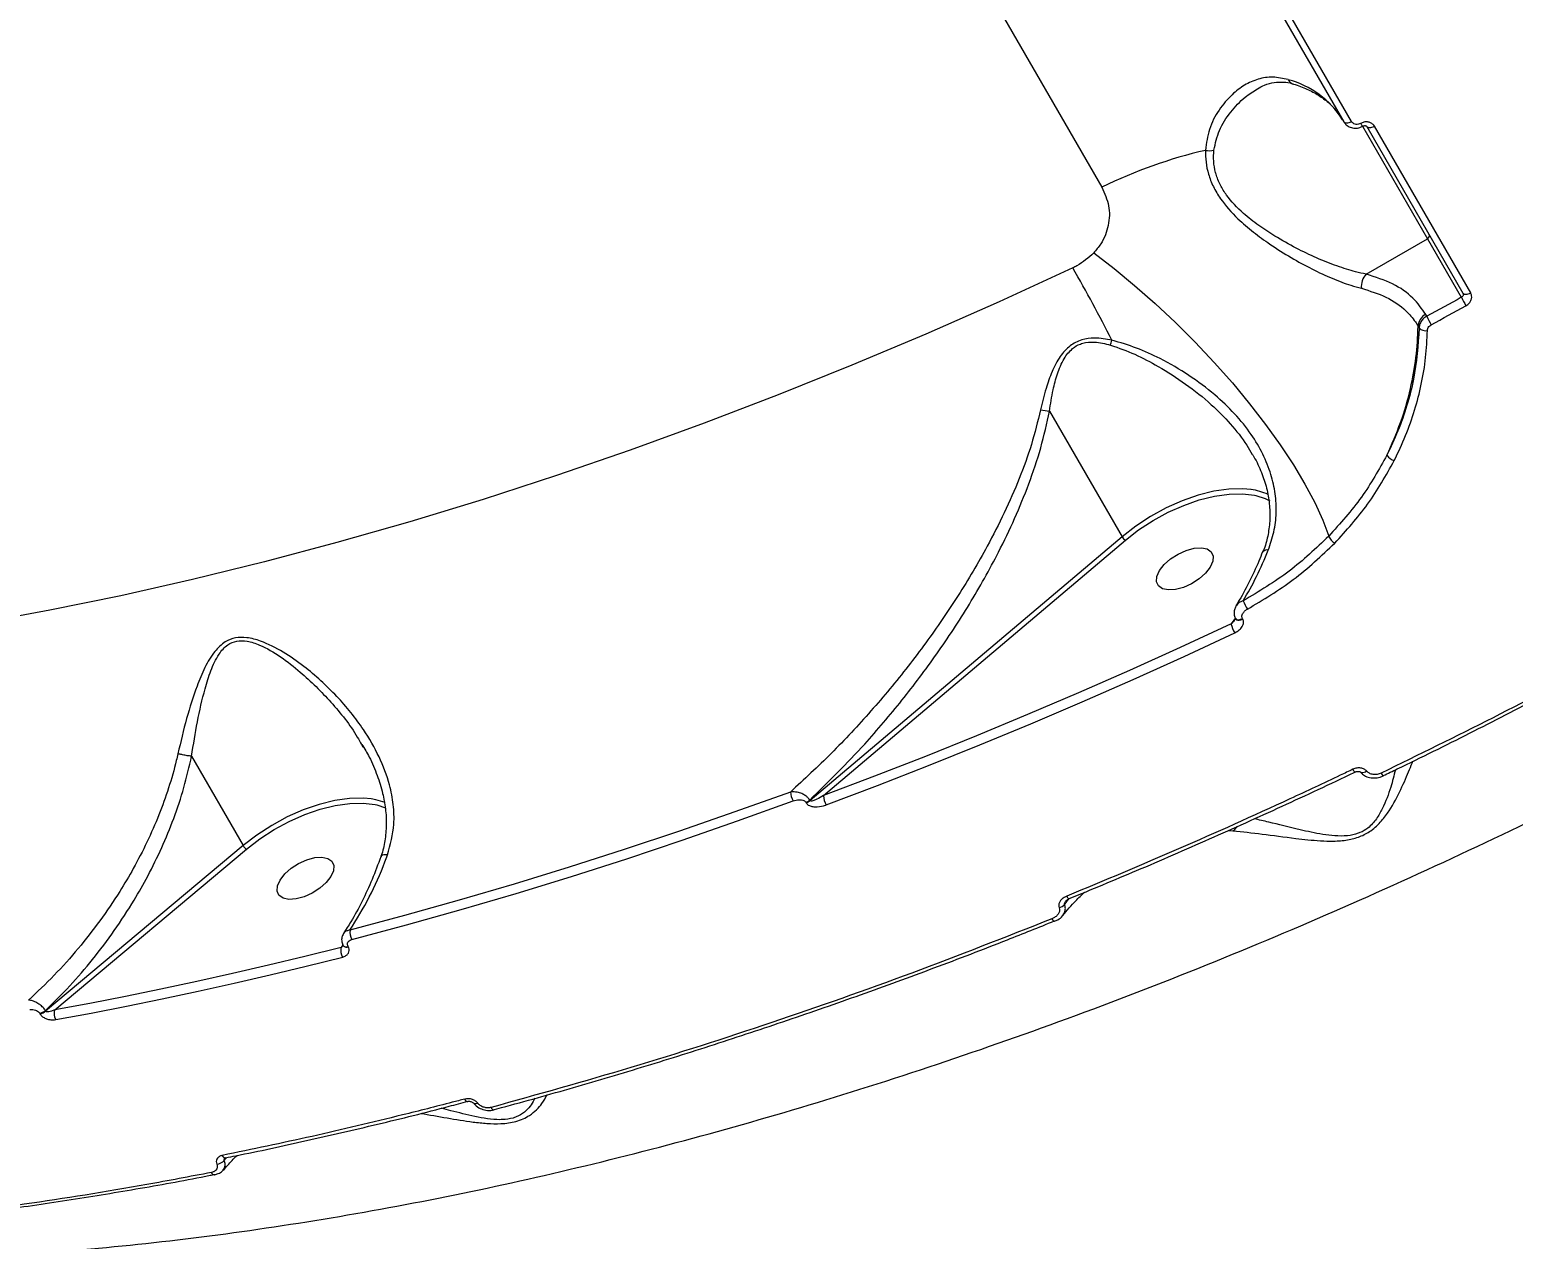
# Model space of a CAD drawing. Header units: millimetres. Extents: x -7447 to 8662, y -5576 to 6370.
# Drawn here: x 1149.8 to 1361.2, y -2040.7 to -1868.3 of the extents above; entities that cross this region are included whole.
import ezdxf

# ---------------------------------------------------------------- set-up
doc = ezdxf.new("R2010")
doc.units = ezdxf.units.MM
doc.layers.add('DiKom', color=7, linetype='Continuous')
doc.layers.add('DIKOM_ОБЪЕКТ', color=7, linetype='Continuous')
doc.styles.add('style1', font='arial.ttf', dxfattribs={"width": 0.8})
doc.dimstyles.new('1-50', dxfattribs={"dimtxt": 300, "dimasz": 200, "dimexe": 100, "dimexo": 0, "dimgap": 100, "dimtad": 1, "dimdec": 0, "dimtxsty": 'style1', "dimcen": 0, "dimclrd": 7, "dimclre": 7, "dimadec": 1, "dimazin": 2, "dimtfac": 1, "dimtdec": 0, "dimtmove": 1, "dimatfit": 3, "dimfxl": 0, "dimlwd": 25, "dimlwe": 18, "dimarcsym": 0})

# ---------------------------------------------------------------- blocks, each defined once
blk = doc.blocks.new('*D10')
at = {"color": 7, "linetype": 'Continuous', "lineweight": 18, "transparency": 16777216}
for p, q in [((-5489.75, 240.8), (-5489.75, 4573.49)), ((4778.18, -2126.78), (4778.18, 4573.49))]:
    blk.add_line(p, q, dxfattribs=at)
at = {"color": 7, "linetype": 'Continuous', "lineweight": 25, "transparency": 16777216}
blk.add_line((4578.18, 4473.49), (-5289.75, 4473.49), dxfattribs=at)
at = {"color": 7, "linetype": 'Continuous', "transparency": 16777216}
for points in [[(-5289.75, 4506.82), (-5289.75, 4440.16), (-5489.75, 4473.49)], [(4578.18, 4506.82), (4578.18, 4440.16), (4778.18, 4473.49)]]:
    blk.add_solid(points, dxfattribs=at)
at = {"layer": 'Defpoints', "color": 0, "linetype": 'Continuous', "transparency": 16777216}
for p in [(-5489.75, 4473.49), (-5489.75, 240.8), (4778.18, -2126.78)]:
    blk.add_point(p, dxfattribs=at)
at = {"color": 0, "linetype": 'Continuous', "lineweight": 15, "transparency": 16777216, "insert": (-777.31, 4726.76), "char_height": 300, "attachment_point": 5, "style": 'style1'}
blk.add_mtext('10300', dxfattribs=at)
blk = doc.blocks.new('*D11')
at = {"color": 7, "linetype": 'Continuous', "lineweight": 18, "transparency": 16777216}
for p, q in [((2045.4, 3512.26), (7772.09, 3512.26)), ((-1858.48, -4091.08), (7772.09, -4091.08))]:
    blk.add_line(p, q, dxfattribs=at)
at = {"color": 7, "linetype": 'Continuous', "lineweight": 25, "transparency": 16777216}
blk.add_line((7672.09, -3891.08), (7672.09, 3312.26), dxfattribs=at)
at = {"color": 7, "linetype": 'Continuous', "transparency": 16777216}
for points in [[(7638.76, 3312.26), (7705.42, 3312.26), (7672.09, 3512.26)], [(7638.76, -3891.08), (7705.42, -3891.08), (7672.09, -4091.08)]]:
    blk.add_solid(points, dxfattribs=at)
at = {"layer": 'Defpoints', "color": 0, "linetype": 'Continuous', "transparency": 16777216}
for p in [(2045.4, 3512.26), (7672.09, 3512.26), (-1858.48, -4091.08)]:
    blk.add_point(p, dxfattribs=at)
at = {"color": 0, "linetype": 'Continuous', "lineweight": 15, "transparency": 16777216, "insert": (7418.92, 3.22), "char_height": 300, "attachment_point": 5, "rotation": 90, "style": 'style1'}
blk.add_mtext('7600', dxfattribs=at)
blk = doc.blocks.new('*D12')
at = {"layer": 'Defpoints', "color": 0, "transparency": 16777216}
for p in [(-7446.93, 5919.72), (-7446.93, 736.93), (6905.53, -2412.68)]:
    blk.add_point(p, dxfattribs=at)
at = {"layer": 'DiKom', "color": 7, "lineweight": 18, "transparency": 16777216}
for p, q in [((-7446.93, 736.93), (-7446.93, 6019.72)), ((6905.53, -2412.68), (6905.53, 6019.72))]:
    blk.add_line(p, q, dxfattribs=at)
at = {"layer": 'DiKom', "color": 7, "lineweight": 25, "transparency": 16777216}
blk.add_line((6705.53, 5919.72), (-7246.93, 5919.72), dxfattribs=at)
at = {"layer": 'DiKom', "color": 7, "transparency": 16777216}
for points in [[(-7246.93, 5953.05), (-7246.93, 5886.39), (-7446.93, 5919.72)], [(6705.53, 5953.05), (6705.53, 5886.39), (6905.53, 5919.72)]]:
    blk.add_solid(points, dxfattribs=at)
at = {"layer": 'DiKom', "color": 0, "transparency": 16777216, "insert": (-918.31, 6173), "char_height": 300, "attachment_point": 5, "style": 'style1'}
blk.add_mtext('14300', dxfattribs=at)
blk = doc.blocks.new('*D13')
at = {"layer": 'Defpoints', "color": 0, "transparency": 16777216}
for p in [(2049.72, 5594.27), (-1141.86, -5576.35), (8561.69, -5576.35)]:
    blk.add_point(p, dxfattribs=at)
at = {"layer": 'DiKom', "color": 7, "lineweight": 18, "transparency": 16777216}
for p, q in [((2049.72, 5594.27), (8661.69, 5594.27)), ((-1141.86, -5576.35), (8661.69, -5576.35))]:
    blk.add_line(p, q, dxfattribs=at)
at = {"layer": 'DiKom', "color": 7, "lineweight": 25, "transparency": 16777216}
blk.add_line((8561.69, 5394.27), (8561.69, -5376.35), dxfattribs=at)
at = {"layer": 'DiKom', "color": 7, "transparency": 16777216}
for points in [[(8528.35, 5394.27), (8595.02, 5394.27), (8561.69, 5594.27)], [(8528.35, -5376.35), (8595.02, -5376.35), (8561.69, -5576.35)]]:
    blk.add_solid(points, dxfattribs=at)
at = {"layer": 'DiKom', "color": 0, "transparency": 16777216, "insert": (8308.52, 8.96), "char_height": 300, "attachment_point": 5, "rotation": 90, "style": 'style1'}
blk.add_mtext('11200', dxfattribs=at)

msp = doc.modelspace()

# ---------------------------------------------------------------- linework, layer by layer
at = {"layer": 'DIKOM_ОБЪЕКТ', "color": 7, "linetype": 'Continuous', "lineweight": 15}
for p, q in [((1152.57, -1630.96), (1302.57, -1890.78)), ((1301.47, -1819.86), (1337.04, -1881.47)), ((1338.13, -1881.44), (1302.55, -1819.83)), ((1339.69, -1882.07), (1348.97, -1898.13)), ((1340.3, -1882.12), (1354.01, -1905.88)), ((1355.11, -1905.84), (1341.39, -1882.08)), ((1340.22, -1903.18), (1348.97, -1898.13)), ((1348.97, -1898.13), (1353.78, -1906.47)), ((1347.63, -1910.61), (1347.77, -1910.85)), ((1348.86, -1909.17), (1348.7, -1908.9)), ((1295.11, -1922.68), (1305.44, -1940.58)), ((1305.44, -1940.58), (1261, -1978.18)), ((1262.9, -1977.47), (1305.92, -1941.08)), ((1321.59, -1952.16), (1320.97, -1953.01)), ((1322.63, -1952.33), (1322.59, -1952.26)), ((1172.88, -1971.85), (1180.23, -1984.59)), ((1197.09, -1970.2), (1197.3, -1970.58)), ((1342.66, -1974.65), (1342.67, -1974.65)), ((1260.39, -1978.41), (1260.44, -1978.5)), ((1261, -1978.18), (1260.95, -1978.09)), ((1320.58, -1982.43), (1321.25, -1982.47)), ((1180.23, -1984.59), (1152.09, -2008.16)), ((1153.38, -2007.98), (1180.71, -1985.09)), ((1295.81, -1995.38), (1295.83, -1995.37)), ((1194.45, -1998.71), (1194.17, -1999.1)), ((1194.49, -1998.84), (1194.51, -1998.86)), ((1194.51, -1998.86), (1194.52, -1998.88)), ((1195.19, -1998.99), (1195.17, -1998.97)), ((1151.24, -2008.47), (1151.28, -2008.55)), ((1152.09, -2008.16), (1152.05, -2008.08)), ((1215.97, -2022.23), (1215.99, -2022.22))]:
    msp.add_line(p, q, dxfattribs=at)
at = {"layer": 'DIKOM_ОБЪЕКТ', "color": 7, "linetype": 'Continuous', "lineweight": 15, "flags": 128}
for points in [[(1337.04, -1881.47), (1337.1, -1881.55), (1337.2, -1881.6), (1337.32, -1881.64), (1337.46, -1881.64), (1337.62, -1881.63), (1337.78, -1881.59), (1337.96, -1881.52), (1338.13, -1881.44)], [(1340.3, -1882.12), (1340.36, -1882.2), (1340.46, -1882.25), (1340.58, -1882.28), (1340.72, -1882.29), (1340.88, -1882.27), (1341.05, -1882.23), (1341.22, -1882.17), (1341.39, -1882.08)], [(1301.4, -1900.15), (1304.31, -1902.38), (1307.24, -1904.79), (1310.15, -1907.35), (1313.04, -1910.05), (1315.85, -1912.85), (1318.57, -1915.74), (1321.17, -1918.67), (1323.62, -1921.63), (1325.9, -1924.57), (1327.99, -1927.49), (1329.86, -1930.33), (1331.5, -1933.08), (1332.9, -1935.71), (1334.03, -1938.2), (1334.88, -1940.51)], [(1298.42, -1902.28), (1287.96, -1907.1), (1277.47, -1911.72), (1266.95, -1916.15), (1256.43, -1920.38), (1245.9, -1924.41), (1235.38, -1928.24), (1224.88, -1931.85), (1214.41, -1935.26), (1203.98, -1938.44), (1193.59, -1941.41), (1183.26, -1944.16), (1173, -1946.68), (1162.81, -1948.98), (1152.71, -1951.04), (1142.7, -1952.88)], [(1353.78, -1906.47), (1353.17, -1906.81), (1352.55, -1907.15), (1351.94, -1907.49), (1351.32, -1907.82), (1350.7, -1908.16), (1350.09, -1908.5), (1349.47, -1908.83), (1348.86, -1909.17)], [(1354.01, -1905.88), (1354.08, -1905.95), (1354.17, -1906.01), (1354.29, -1906.04), (1354.44, -1906.04), (1354.59, -1906.03), (1354.76, -1905.99), (1354.94, -1905.92), (1355.11, -1905.84)], [(1349.5, -1910.38), (1350.11, -1910.04), (1350.73, -1909.71), (1351.35, -1909.37), (1351.97, -1909.03), (1352.58, -1908.7), (1353.2, -1908.36), (1353.82, -1908.02), (1354.43, -1907.68)], [(1323.81, -1933.86), (1322.65, -1933.75), (1320.67, -1933.8), (1318.54, -1934.1), (1316.3, -1934.66), (1314.01, -1935.45), (1311.73, -1936.47), (1309.51, -1937.68), (1307.39, -1939.06), (1305.44, -1940.58)], [(1305.92, -1941.08), (1307.81, -1939.61), (1309.86, -1938.27), (1312.02, -1937.09), (1314.23, -1936.11), (1316.45, -1935.33), (1318.62, -1934.8), (1320.69, -1934.5), (1322.61, -1934.46), (1324.33, -1934.67), (1324.52, -1934.71)], [(1324.52, -1934.71), (1325.82, -1935.13), (1326.5, -1935.46)], [(1317.34, -1945.78), (1316.44, -1946.59), (1315.36, -1947.28), (1314.21, -1947.8), (1313.07, -1948.11), (1312.04, -1948.17), (1311.2, -1948), (1310.62, -1947.6), (1310.34, -1946.99), (1310.4, -1946.25), (1310.77, -1945.41), (1311.44, -1944.55), (1312.35, -1943.74), (1313.42, -1943.05), (1314.57, -1942.53), (1315.71, -1942.22), (1316.74, -1942.16), (1317.58, -1942.33), (1318.16, -1942.73), (1318.44, -1943.34), (1318.39, -1944.08), (1318.01, -1944.92), (1317.34, -1945.78)], [(1325.5, -1942.75), (1325.5, -1942.76), (1325.5, -1942.77)], [(1320.97, -1953.01), (1313.74, -1956.36), (1306.5, -1959.63), (1299.25, -1962.82), (1291.99, -1965.92), (1284.72, -1968.94), (1277.45, -1971.87), (1270.18, -1974.71), (1262.9, -1977.47)], [(1321.61, -1952.24), (1321.71, -1952.34), (1321.88, -1952.4), (1322.09, -1952.4), (1322.34, -1952.35), (1322.59, -1952.26)], [(1321.64, -1952.3), (1321.64, -1952.3), (1321.75, -1952.41), (1321.92, -1952.47), (1322.13, -1952.47), (1322.38, -1952.42), (1322.63, -1952.33)], [(1263.31, -1978.79), (1270.6, -1976.03), (1277.89, -1973.18), (1285.18, -1970.24), (1292.47, -1967.22), (1299.74, -1964.1), (1307.01, -1960.91), (1314.27, -1957.63), (1321.51, -1954.27)], [(1340.32, -1973.99), (1340.11, -1974.1), (1339.92, -1974.18), (1339.74, -1974.22), (1339.58, -1974.21), (1339.46, -1974.16), (1339.42, -1974.12)], [(1198.49, -1977.93), (1197.37, -1977.83), (1195.4, -1977.87), (1193.28, -1978.17), (1191.06, -1978.72), (1188.78, -1979.51), (1186.51, -1980.51), (1184.3, -1981.71), (1182.19, -1983.08), (1180.23, -1984.59)], [(1258.2, -1976.95), (1250.3, -1979.79), (1242.41, -1982.53), (1234.53, -1985.16), (1226.67, -1987.68), (1218.82, -1990.08), (1211.01, -1992.38), (1203.21, -1994.56), (1195.45, -1996.63)], [(1195.71, -1997.95), (1203.49, -1995.88), (1211.3, -1993.69), (1219.13, -1991.39), (1226.99, -1988.98), (1234.87, -1986.46), (1242.77, -1983.82), (1250.68, -1981.08), (1258.59, -1978.23)], [(1200.45, -1978.43), (1199.14, -1978.05), (1198.49, -1977.93)], [(1180.71, -1985.09), (1182.6, -1983.63), (1184.65, -1982.3), (1186.8, -1981.14), (1189, -1980.16), (1191.21, -1979.4), (1193.36, -1978.87), (1195.42, -1978.58), (1197.33, -1978.54), (1199.04, -1978.75), (1199.29, -1978.8)], [(1199.29, -1978.8), (1200.53, -1979.2), (1200.57, -1979.22)], [(1192.06, -1989.86), (1191.15, -1990.66), (1190.08, -1991.35), (1188.92, -1991.88), (1187.79, -1992.18), (1186.76, -1992.25), (1185.92, -1992.08), (1185.33, -1991.67), (1185.06, -1991.07), (1185.11, -1990.32), (1185.48, -1989.49), (1186.15, -1988.63), (1187.06, -1987.82), (1188.13, -1987.13), (1189.28, -1986.61), (1190.42, -1986.3), (1191.45, -1986.23), (1192.29, -1986.41), (1192.87, -1986.81), (1193.15, -1987.41), (1193.1, -1988.16), (1192.72, -1989), (1192.06, -1989.86)], [(1297.56, -1991.78), (1297.64, -1991.92), (1297.72, -1992.02), (1297.79, -1992.1), (1297.85, -1992.14), (1297.9, -1992.15), (1297.91, -1992.15)], [(1295.46, -1995.01), (1295.54, -1995.14), (1295.61, -1995.25), (1295.68, -1995.32), (1295.75, -1995.37), (1295.8, -1995.38), (1295.81, -1995.38)], [(1194.17, -1999.1), (1189, -2000.39), (1183.86, -2001.63), (1178.73, -2002.82), (1173.62, -2003.96), (1168.52, -2005.04), (1163.45, -2006.08), (1158.4, -2007.06), (1153.38, -2007.98)], [(1153.52, -2009.38), (1158.56, -2008.45), (1163.62, -2007.47), (1168.7, -2006.43), (1173.81, -2005.34), (1178.93, -2004.2), (1184.07, -2003.01), (1189.23, -2001.77), (1194.41, -2000.47)], [(1211.79, -2020.69), (1211.88, -2020.83), (1211.97, -2020.93), (1212.06, -2021), (1212.14, -2021.03), (1212.22, -2021.03), (1212.23, -2021.03)], [(1213.66, -2021.29), (1213.5, -2021.35), (1213.36, -2021.38), (1213.23, -2021.37), (1213.13, -2021.34), (1213.05, -2021.29), (1213.05, -2021.28)], [(1215.54, -2021.89), (1215.63, -2022.02), (1215.71, -2022.12), (1215.8, -2022.19), (1215.88, -2022.23), (1215.96, -2022.23), (1215.97, -2022.23)], [(1177.26, -2028.73), (1177.35, -2028.86), (1177.44, -2028.96), (1177.54, -2029.03), (1177.64, -2029.06), (1177.72, -2029.06)], [(1176.16, -2031.48), (1176.16, -2031.48), (1176.19, -2031.47)]]:
    msp.add_lwpolyline(points, dxfattribs=at)
at = {"layer": 'DIKOM_ОБЪЕКТ', "color": 7, "linetype": 'Continuous', "lineweight": 15}
for centre, radius, start, end in [((1325.75, -1888.15), 13.12, 32.072, 75.1411), ((1330.27, -1874.84), 1.32, 208.4943, 251.6604), ((1341.7, -1880.56), 2.54, 206.666, 217.6267), ((1332.4, -1951.36), 67.52, 102.8858, 116.2115), ((1317.88, -1882.65), 2.94, 259.3713, 282.8362), ((1348.76, -1897.71), 0.469, 295.9463, 25.2517), ((1100.92, -2015.81), 227.81, 26.9458, 29.8924), ((1342.06, -1904.92), 2.53, 136.7051, 186.1905), ((1374.29, -1896.16), 22.95, 206.6916, 210.1179), ((1349.68, -1910.71), 2.06, 118.4102, 177.1362), ((1364.18, -1901.85), 16.99, 205.5293, 210.16), ((1271.77, -1904.15), 33.31, 344.0845, 345.3273), ((1348.69, -1909.93), 1.3, 224.7107, 281.1226), ((1295.71, -1913.4), 9.3, 258.3674, 266.2972), ((1344.72, -1927.9), 1.89, 214.8012, 254.9027), ((1322.73, -1942.13), 8.34, 65.065, 82.5221), ((1306.65, -1939.9), 1.39, 209.3759, 238.2847), ((1326.12, -1943.27), 0.801, 78.1917, 139.8359), ((1337.29, -1939.28), 2.71, 207.0728, 235.2933), ((1327.23, -1948.18), 4.77, 198.6328, 214.6782), ((1326.23, -1951.49), 5.48, 196.0432, 210.4634), ((1339, -1973.5), 0.704, 197.9566, 238.9886), ((1343.12, -1973.99), 0.802, 199.9143, 235.6572), ((1261.16, -1976.73), 2.97, 184.1767, 210.2698), ((1259.73, -1976.64), 1.9, 290.3942, 310.0492), ((1259.78, -1976.72), 1.9, 290.4304, 310.0341), ((1265.83, -1977.3), 2.93, 183.38, 210.6308), ((1181.46, -1983.9), 1.41, 209.3705, 237.7628), ((1296.09, -1991.89), 1.59, 284.2428, 317.0319), ((1197.52, -1996.91), 2.08, 172.1566, 209.9101), ((1196.13, -1999.46), 2, 169.5473, 210.2948), ((1194.92, -1998.42), 0.596, 223.7346, 294.7474), ((1194.94, -1998.43), 0.613, 227.0468, 294.1667), ((1155.02, -2008.52), 1.73, 161.8828, 209.811), ((1150.88, -2006.7), 1.81, 281.3246, 310.1719), ((1150.93, -2006.77), 1.81, 281.3246, 310.1719), ((1176.18, -2030.98), 0.499, 199.951, 267.8521), ((1176.36, -2028.4), 1.56, 274.1047, 318.9632)]:
    msp.add_arc(centre, radius, start, end, dxfattribs=at)
for points, knots in [([(1329.11, -1875.46), (1328.38, -1875.3), (1326.91, -1874.98), (1324.82, -1875.32), (1322.87, -1876.18), (1320.96, -1877.64), (1319.21, -1879.72), (1317.75, -1882.4), (1317.47, -1884.51), (1317.34, -1885.54)], [0, 0, 0, 0, 0.131658, 0.263488, 0.395141, 0.526875, 0.688297, 0.849533, 1, 1, 1, 1]), ([(1318.53, -1885.51), (1318.74, -1884.56), (1319.19, -1882.54), (1320.87, -1880.02), (1322.76, -1878.02), (1324.15, -1877.13), (1324.75, -1876.75)], [0, 0, 0, 0, 0.246911, 0.518845, 0.791152, 1, 1, 1, 1]), ([(1324.72, -1876.78), (1325.06, -1876.59), (1325.85, -1876.15), (1327.1, -1875.82), (1328.41, -1875.78), (1329.33, -1875.89), (1329.81, -1876.08), (1329.86, -1876.1)], [0, 0, 0, 0, 0.210965, 0.480112, 0.747227, 0.971211, 1, 1, 1, 1]), ([(1329.86, -1876.09), (1330.2, -1876.2), (1331.2, -1876.53), (1332.68, -1877.21), (1334.21, -1878.17), (1335.5, -1879.3), (1336.35, -1880.32), (1336.75, -1880.98), (1336.87, -1881.18)], [0, 0, 0, 0, 0.103403, 0.301919, 0.501747, 0.704753, 0.912464, 1, 1, 1, 1]), ([(1337.05, -1881.46), (1337.16, -1881.62), (1337.38, -1881.96), (1337.95, -1882.29), (1338.63, -1882.41), (1339.25, -1882.34), (1339.57, -1882.15), (1339.68, -1882.08)], [0, 0, 0, 0, 0.188489, 0.409486, 0.636434, 0.874395, 1, 1, 1, 1]), ([(1339.43, -1881.7), (1339.33, -1881.74), (1339.12, -1881.84), (1338.79, -1881.85), (1338.48, -1881.77), (1338.25, -1881.62), (1338.16, -1881.49), (1338.13, -1881.44)], [0, 0, 0, 0, 0.215127, 0.430201, 0.645001, 0.859428, 1, 1, 1, 1]), ([(1341.39, -1882.08), (1341.34, -1882.01), (1341.2, -1881.81), (1340.87, -1881.58), (1340.4, -1881.46), (1339.9, -1881.49), (1339.59, -1881.63), (1339.43, -1881.7)], [0, 0, 0, 0, 0.140647, 0.355061, 0.569873, 0.784891, 1, 1, 1, 1]), ([(1339.69, -1882.11), (1339.7, -1882.11), (1339.76, -1882.07), (1339.88, -1882.03), (1340.03, -1882.01), (1340.16, -1882.03), (1340.25, -1882.07), (1340.29, -1882.1), (1340.29, -1882.12), (1340.3, -1882.12)], [0, 0, 0, 0, 0.025324, 0.18049, 0.33361, 0.498057, 0.681365, 0.913038, 1, 1, 1, 1]), ([(1317.34, -1885.54), (1317.34, -1886.09), (1317.35, -1887.18), (1317.71, -1888.93), (1318.4, -1890.7), (1319.69, -1892.89), (1321.67, -1895.1), (1324.13, -1897.21), (1326.7, -1899.07), (1329.53, -1900.85), (1332.53, -1902.49), (1335.4, -1903.82), (1337.75, -1904.71), (1339.05, -1905.06), (1339.55, -1905.19)], [0, 0, 0, 0, 0.061059, 0.122045, 0.183622, 0.245189, 0.354856, 0.436924, 0.519097, 0.622818, 0.726597, 0.831088, 0.935576, 1, 1, 1, 1]), ([(1340.22, -1903.18), (1339.72, -1903.08), (1338.42, -1902.8), (1336.07, -1902.05), (1333.22, -1900.92), (1330.22, -1899.49), (1327.43, -1897.93), (1324.89, -1896.27), (1322.47, -1894.39), (1320.59, -1892.41), (1319.39, -1890.47), (1318.96, -1889.38), (1318.64, -1888.24), (1318.44, -1887.07), (1318.5, -1886.04), (1318.53, -1885.51)], [0, 0, 0, 0, 0.065394, 0.170369, 0.277942, 0.381812, 0.488413, 0.569566, 0.652797, 0.760422, 0.815165, 0.871887, 0.880045, 0.9392, 1, 1, 1, 1]), ([(1302.57, -1890.78), (1302.96, -1891.65), (1303.73, -1893.37), (1303.63, -1896.22), (1302.75, -1898.55), (1301.75, -1899.73), (1301.4, -1900.15)], [0, 0, 0, 0, 0.288563, 0.571629, 0.847043, 1, 1, 1, 1]), ([(1301.4, -1900.15), (1300.65, -1900.82), (1299.82, -1901.56), (1298.72, -1902.14), (1298.52, -1902.23), (1298.42, -1902.28)], [0, 0, 0, 0, 0.821763, 0.907865, 1, 1, 1, 1]), ([(1348.7, -1908.9), (1348.14, -1908.1), (1346.94, -1906.4), (1344.12, -1904.42), (1341.53, -1903.6), (1340.22, -1903.18)], [0, 0, 0, 0, 0.306971, 0.64847, 1, 1, 1, 1]), ([(1339.55, -1905.19), (1340.76, -1905.57), (1343.24, -1906.33), (1345.67, -1908.07), (1347.01, -1909.6), (1347.5, -1910.39), (1347.63, -1910.61)], [0, 0, 0, 0, 0.341491, 0.692993, 0.918007, 1, 1, 1, 1]), ([(1354.01, -1905.88), (1354.03, -1905.92), (1354.07, -1906.01), (1354.06, -1906.16), (1353.99, -1906.3), (1353.89, -1906.41), (1353.81, -1906.45), (1353.78, -1906.47)], [0, 0, 0, 0, 0.214001, 0.42816, 0.642808, 0.857912, 1, 1, 1, 1]), ([(1354.43, -1907.68), (1354.53, -1907.62), (1354.77, -1907.47), (1355.06, -1907.13), (1355.25, -1906.7), (1355.28, -1906.24), (1355.16, -1905.97), (1355.11, -1905.84)], [0, 0, 0, 0, 0.141869, 0.356731, 0.571312, 0.785698, 1, 1, 1, 1]), ([(1343.17, -1928.98), (1343.86, -1927.43), (1345.24, -1924.31), (1346.57, -1919.63), (1347.42, -1915.04), (1347.56, -1912.09), (1347.63, -1910.61)], [0, 0, 0, 0, 0.259847, 0.522838, 0.760225, 1, 1, 1, 1]), ([(1348.86, -1909.17), (1348.8, -1909.2), (1348.56, -1909.34), (1348.18, -1909.69), (1347.84, -1910.25), (1347.79, -1910.65), (1347.77, -1910.85)], [0, 0, 0, 0, 0.081885, 0.388047, 0.693962, 1, 1, 1, 1]), ([(1348.94, -1911.21), (1348.96, -1911.11), (1348.98, -1910.91), (1349.16, -1910.64), (1349.35, -1910.47), (1349.47, -1910.39), (1349.5, -1910.38)], [0, 0, 0, 0, 0.305686, 0.611586, 0.918021, 1, 1, 1, 1]), ([(1304, -1912.58), (1303.17, -1912.44), (1301.74, -1912.18), (1299.65, -1912.45), (1297.9, -1913.36), (1296.48, -1914.97), (1295.41, -1917.06), (1294.51, -1919.62), (1294.07, -1921.48), (1293.83, -1922.51)], [0, 0, 0, 0, 0.149121, 0.259638, 0.371672, 0.498786, 0.650823, 0.806966, 1, 1, 1, 1]), ([(1295.11, -1922.68), (1295.26, -1921.67), (1295.54, -1919.87), (1296.2, -1917.36), (1297.03, -1915.33), (1298.17, -1913.84), (1299.21, -1913.22), (1300.26, -1912.87), (1301.75, -1912.76), (1303.05, -1913.09), (1303.81, -1913.28)], [0, 0, 0, 0, 0.201062, 0.356599, 0.514893, 0.638463, 0.721751, 0.744931, 0.851253, 1, 1, 1, 1]), ([(1326.28, -1942.48), (1326.57, -1941.63), (1327.17, -1939.9), (1327.47, -1937.19), (1327.34, -1934.44), (1326.7, -1931.61), (1325.56, -1928.77), (1323.84, -1925.86), (1321.54, -1923.01), (1318.56, -1920.18), (1315, -1917.51), (1311.22, -1915.33), (1307.54, -1913.62), (1305.18, -1912.93), (1304, -1912.58)], [0, 0, 0, 0, 0.066725, 0.13525, 0.20491, 0.276176, 0.354732, 0.435009, 0.525814, 0.618567, 0.724744, 0.833264, 0.916026, 1, 1, 1, 1]), ([(1347.77, -1910.85), (1347.6, -1913.28), (1347.35, -1916.97), (1346.08, -1921.86), (1344.83, -1925.49), (1343.72, -1927.83), (1343.17, -1928.98)], [0, 0, 0, 0, 0.39517, 0.598667, 0.802171, 1, 1, 1, 1]), ([(1344.23, -1929.72), (1344.79, -1928.55), (1345.91, -1926.2), (1347.18, -1922.56), (1348.14, -1918.84), (1348.77, -1915.04), (1348.89, -1912.49), (1348.94, -1911.21)], [0, 0, 0, 0, 0.197836, 0.395503, 0.593167, 0.796584, 1, 1, 1, 1]), ([(1303.81, -1913.28), (1304.97, -1913.69), (1307.3, -1914.52), (1310.88, -1916.42), (1314.58, -1918.78), (1318.03, -1921.54), (1320.93, -1924.49), (1322.88, -1926.89), (1323.73, -1928.43), (1323.98, -1928.87)], [0, 0, 0, 0, 0.139743, 0.281773, 0.457838, 0.637233, 0.786465, 0.93845, 1, 1, 1, 1]), ([(1069.09, -2038.23), (1070.71, -2038.59), (1077.06, -2040), (1088.91, -2041.63), (1104.44, -2043.09), (1120.51, -2043.68), (1136.99, -2043.5), (1154.15, -2042.53), (1171.97, -2040.74), (1190.38, -2038.12), (1209, -2034.73), (1227.77, -2030.59), (1246.61, -2025.75), (1265.81, -2020.13), (1285.33, -2013.73), (1305.11, -2006.54), (1324.72, -1998.72), (1344.11, -1990.31), (1363.22, -1981.37), (1382.34, -1971.74), (1401.41, -1961.45), (1420.35, -1950.5), (1437.47, -1939.94), (1452.84, -1929.94), (1461.9, -1923.68), (1466.43, -1920.54)], [0, 0, 0, 0, 0.015844, 0.062012, 0.108143, 0.153005, 0.197901, 0.242763, 0.288925, 0.335124, 0.381286, 0.426221, 0.471192, 0.516128, 0.562363, 0.608635, 0.65487, 0.699918, 0.745001, 0.790049, 0.836397, 0.882782, 0.929129, 0.964531, 1, 1, 1, 1]), ([(1293.83, -1922.51), (1293.43, -1924.16), (1292.62, -1927.46), (1290.82, -1932.35), (1288.71, -1937.19), (1285.84, -1942.8), (1282.16, -1949.02), (1277.5, -1955.8), (1272.42, -1962.32), (1267.84, -1967.5), (1263.12, -1972.41), (1260.16, -1975.14), (1258.2, -1976.95)], [0, 0, 0, 0, 0.077603, 0.155264, 0.23547, 0.315696, 0.438518, 0.561375, 0.687284, 0.8132, 0.876762, 1, 1, 1, 1]), ([(1260.95, -1978.09), (1263.6, -1975.48), (1268.18, -1970.99), (1274.14, -1963.93), (1279.14, -1957.29), (1283.77, -1950.25), (1287.42, -1943.75), (1290.19, -1938), (1292.21, -1933.04), (1293.96, -1927.93), (1294.72, -1924.43), (1295.11, -1922.68)], [0, 0, 0, 0, 0.172163, 0.296945, 0.421721, 0.549576, 0.677393, 0.756949, 0.836485, 0.918274, 1, 1, 1, 1]), ([(1324.01, -1928.86), (1324.08, -1928.97), (1324.61, -1929.79), (1325.32, -1931.4), (1326.08, -1933.64), (1326.47, -1935.88), (1326.56, -1938.08), (1326.28, -1940.23), (1325.91, -1941.79), (1325.54, -1942.61), (1325.47, -1942.76)], [0, 0, 0, 0, 0.026248, 0.194878, 0.358054, 0.516447, 0.67126, 0.82093, 0.966885, 1, 1, 1, 1]), ([(1343.17, -1928.98), (1342.04, -1931), (1339.76, -1935.11), (1336.52, -1938.69), (1334.88, -1940.51)], [0, 0, 0, 0, 0.494169, 1, 1, 1, 1]), ([(1335.75, -1941.5), (1337.39, -1939.69), (1340.71, -1936.04), (1343.05, -1931.84), (1344.23, -1929.72)], [0, 0, 0, 0, 0.49417, 1, 1, 1, 1]), ([(1334.88, -1940.51), (1333.07, -1942.23), (1329.4, -1945.72), (1324.96, -1948.37), (1322.71, -1949.71)], [0, 0, 0, 0, 0.493819, 1, 1, 1, 1]), ([(1322.71, -1949.71), (1323.36, -1948.58), (1324.67, -1946.31), (1325.74, -1943.76), (1326.28, -1942.48)], [0, 0, 0, 0, 0.497403, 1, 1, 1, 1]), ([(1323.3, -1950.9), (1325.55, -1949.56), (1330.09, -1946.86), (1333.85, -1943.3), (1335.75, -1941.5)], [0, 0, 0, 0, 0.493873, 1, 1, 1, 1]), ([(1404.98, -1940.61), (1399.88, -1943.6), (1389.67, -1949.59), (1374.08, -1958.16), (1358.32, -1966.45), (1347.68, -1971.66), (1342.36, -1974.26)], [0, 0, 0, 0, 0.2491, 0.4982, 0.7491, 1, 1, 1, 1]), ([(1342.66, -1974.61), (1343.32, -1974.3), (1347.44, -1972.34), (1354.96, -1968.59), (1365.21, -1963.35), (1375.4, -1957.94), (1385.53, -1952.38), (1395.47, -1946.75), (1402, -1942.9), (1405.2, -1941.02)], [0, 0, 0, 0, 0.031431, 0.193616, 0.355922, 0.518317, 0.680763, 0.843218, 1, 1, 1, 1]), ([(1325.45, -1942.73), (1325.28, -1943.17), (1324.7, -1944.7), (1323.52, -1947.12), (1322.42, -1949.23), (1321.76, -1950.25), (1321.67, -1950.38)], [0, 0, 0, 0, 0.159708, 0.5495, 0.939567, 1, 1, 1, 1]), ([(1321.72, -1950.44), (1321.64, -1950.57), (1321.44, -1950.88), (1321.37, -1951.45), (1321.43, -1951.94), (1321.59, -1952.17), (1321.63, -1952.23)], [0, 0, 0, 0, 0.245914, 0.576076, 0.88626, 1, 1, 1, 1]), ([(1322.71, -1949.71), (1322.48, -1949.8), (1322.06, -1949.96), (1321.83, -1950.28), (1321.72, -1950.42)], [0, 0, 0, 0, 0.532891, 1, 1, 1, 1]), ([(1322.59, -1952.26), (1322.57, -1952.21), (1322.51, -1952.08), (1322.51, -1951.83), (1322.62, -1951.51), (1322.89, -1951.17), (1323.16, -1950.99), (1323.3, -1950.9)], [0, 0, 0, 0, 0.101075, 0.261371, 0.460722, 0.726573, 1, 1, 1, 1]), ([(1321.53, -1952.41), (1321.47, -1952.49), (1321.3, -1952.72), (1321.1, -1952.9), (1320.97, -1953.01)], [0, 0, 0, 0, 0.385504, 1, 1, 1, 1]), ([(1321.51, -1954.27), (1321.73, -1954.15), (1322.15, -1953.91), (1322.56, -1953.44), (1322.74, -1952.98), (1322.76, -1952.61), (1322.67, -1952.41), (1322.63, -1952.33)], [0, 0, 0, 0, 0.279173, 0.529436, 0.721608, 0.879431, 1, 1, 1, 1]), ([(1321.65, -1952.3), (1321.64, -1952.29), (1321.63, -1952.27), (1321.63, -1952.22), (1321.62, -1952.27), (1321.59, -1952.34), (1321.55, -1952.39), (1321.54, -1952.41)], [0, 0, 0, 0, 0.142876, 0.451811, 0.669843, 0.891184, 1, 1, 1, 1]), ([(1200.81, -1985.91), (1201.2, -1984.46), (1201.83, -1982.1), (1201.67, -1978.72), (1201.06, -1975.49), (1199.68, -1971.86), (1197.2, -1967.58), (1193.64, -1963.18), (1189.67, -1959.55), (1185.96, -1956.96), (1183.22, -1955.54), (1180.86, -1954.9), (1179.1, -1954.91), (1177.47, -1955.56), (1175.98, -1957.03), (1174.72, -1959.21), (1173.4, -1962.4), (1172.12, -1966.47), (1171.33, -1969.81), (1170.94, -1971.49)], [0, 0, 0, 0, 0.074258, 0.120506, 0.167817, 0.237579, 0.309446, 0.405671, 0.504707, 0.56025, 0.616855, 0.648477, 0.675389, 0.702461, 0.738687, 0.787112, 0.83682, 0.917655, 1, 1, 1, 1]), ([(1172.88, -1971.85), (1173.15, -1970.2), (1173.68, -1966.89), (1174.59, -1962.85), (1175.59, -1959.64), (1176.57, -1957.47), (1177.83, -1955.98), (1179.29, -1955.35), (1180.91, -1955.4), (1183.07, -1956.13), (1185.63, -1957.66), (1189.09, -1960.35), (1192.83, -1964.13), (1195.72, -1967.68), (1196.9, -1969.84), (1197.09, -1970.2)], [0, 0, 0, 0, 0.116202, 0.234286, 0.302541, 0.371929, 0.420447, 0.455556, 0.490643, 0.533226, 0.611011, 0.691012, 0.829681, 0.971641, 1, 1, 1, 1]), ([(1170.94, -1971.49), (1170.86, -1971.81), (1170.49, -1973.45), (1169.65, -1976.38), (1167.77, -1981.59), (1165.4, -1986.52), (1162.46, -1991.48), (1159.87, -1995.32), (1156.74, -1999.31), (1153.35, -2003.11), (1150.89, -2005.43), (1149.66, -2006.59)], [0, 0, 0, 0, 0.024295, 0.122248, 0.220218, 0.421516, 0.511889, 0.632236, 0.752591, 0.876295, 1, 1, 1, 1]), ([(1152.05, -2008.08), (1153.22, -2006.93), (1155.57, -2004.62), (1158.85, -2000.8), (1161.92, -1996.72), (1164.52, -1992.73), (1166.76, -1988.77), (1168.67, -1984.9), (1170.4, -1980.68), (1171.86, -1976.32), (1172.54, -1973.34), (1172.88, -1971.85)], [0, 0, 0, 0, 0.118326, 0.236652, 0.358143, 0.479627, 0.571258, 0.676829, 0.782389, 0.891206, 1, 1, 1, 1]), ([(1172.88, -1971.85), (1172.68, -1971.83), (1172.28, -1971.79), (1171.66, -1971.67), (1171.22, -1971.57), (1171, -1971.51), (1170.94, -1971.49)], [0, 0, 0, 0, 0.325305, 0.650559, 0.892559, 1, 1, 1, 1]), ([(1172.88, -1971.85), (1172.88, -1971.85), (1172.88, -1971.85), (1172.88, -1971.85), (1172.88, -1971.85), (1172.88, -1971.85)], [0, 0, 0, 0, 0.275304, 0.695837, 1, 1, 1, 1]), ([(1197.16, -1970.17), (1197.52, -1970.76), (1198.36, -1972.19), (1199.35, -1974.53), (1200.11, -1977), (1200.55, -1979.37), (1200.68, -1981.63), (1200.45, -1983.87), (1200.16, -1985.39), (1199.85, -1986.12), (1199.83, -1986.17)], [0, 0, 0, 0, 0.119714, 0.28569, 0.444912, 0.579342, 0.720223, 0.857731, 0.990599, 1, 1, 1, 1]), ([(1338.33, -1973.72), (1337.73, -1974), (1334.75, -1975.43), (1326.49, -1979.29), (1313.5, -1985.14), (1302.88, -1989.57), (1297.56, -1991.78)], [0, 0, 0, 0, 0.044141, 0.220713, 0.610012, 1, 1, 1, 1]), ([(1297.91, -1992.14), (1301.11, -1990.82), (1307.79, -1988.06), (1317.91, -1983.67), (1328.24, -1978.99), (1335.15, -1975.8), (1338.6, -1974.12), (1338.64, -1974.1)], [0, 0, 0, 0, 0.23532, 0.490022, 0.743876, 0.997411, 1, 1, 1, 1]), ([(1321.25, -1982.47), (1322.6, -1982.61), (1325.34, -1982.9), (1329.6, -1983.5), (1333.09, -1983.89), (1335.58, -1983.97), (1337.49, -1983.84), (1339.36, -1983.37), (1341.08, -1982.43), (1342.45, -1981.1), (1343.91, -1979.08), (1345.21, -1976.55), (1346.26, -1974.14), (1346.72, -1972.95), (1346.87, -1972.56)], [0, 0, 0, 0, 0.146663, 0.296679, 0.396785, 0.44756, 0.499541, 0.545545, 0.592011, 0.649936, 0.705576, 0.822773, 0.942657, 1, 1, 1, 1]), ([(1344.38, -1973.79), (1344.18, -1974.6), (1343.75, -1976.33), (1342.85, -1978.76), (1341.74, -1980.77), (1340.69, -1982), (1339.67, -1982.61), (1338.69, -1983), (1337.45, -1983.25), (1335.73, -1983.22), (1333.44, -1982.92), (1330.23, -1982.22), (1326.93, -1981.38), (1324.96, -1980.92), (1324.29, -1980.76)], [0, 0, 0, 0, 0.122331, 0.263989, 0.328068, 0.392123, 0.434067, 0.44178, 0.491434, 0.549915, 0.608791, 0.72768, 0.907126, 1, 1, 1, 1]), ([(1340.32, -1973.99), (1340.2, -1973.88), (1339.97, -1973.66), (1339.45, -1973.51), (1338.87, -1973.51), (1338.51, -1973.65), (1338.33, -1973.72)], [0, 0, 0, 0, 0.233852, 0.482474, 0.741339, 1, 1, 1, 1]), ([(1338.64, -1974.11), (1338.66, -1974.1), (1338.74, -1974.05), (1338.91, -1974.01), (1339.12, -1974), (1339.27, -1974.03), (1339.37, -1974.07), (1339.41, -1974.11), (1339.42, -1974.11), (1339.42, -1974.11)], [0, 0, 0, 0, 0.051234, 0.281746, 0.471862, 0.636916, 0.782796, 0.930436, 1, 1, 1, 1]), ([(1339.44, -1974.1), (1339.56, -1974.24), (1339.85, -1974.57), (1340.52, -1974.87), (1341.35, -1974.99), (1342.1, -1974.91), (1342.51, -1974.7), (1342.65, -1974.62)], [0, 0, 0, 0, 0.156648, 0.381319, 0.61583, 0.865211, 1, 1, 1, 1]), ([(1342.36, -1974.26), (1342.18, -1974.34), (1341.8, -1974.48), (1341.21, -1974.48), (1340.67, -1974.32), (1340.43, -1974.1), (1340.32, -1973.99)], [0, 0, 0, 0, 0.258366, 0.516743, 0.767793, 1, 1, 1, 1]), ([(1260.95, -1978.09), (1260.88, -1978), (1260.75, -1977.8), (1260.41, -1977.51), (1259.94, -1977.22), (1259.28, -1976.99), (1258.67, -1976.91), (1258.31, -1976.94), (1258.2, -1976.95)], [0, 0, 0, 0, 0.113729, 0.249357, 0.42271, 0.613496, 0.884818, 1, 1, 1, 1]), ([(1258.59, -1978.23), (1258.86, -1978.15), (1259.25, -1978.04), (1259.78, -1978.06), (1260.08, -1978.14), (1260.28, -1978.27), (1260.35, -1978.37), (1260.39, -1978.41)], [0, 0, 0, 0, 0.42996, 0.625785, 0.788122, 0.905223, 1, 1, 1, 1]), ([(1262.9, -1977.47), (1262.6, -1977.65), (1262.16, -1977.92), (1261.59, -1978.15), (1261.28, -1978.24), (1261.1, -1978.24), (1261.03, -1978.21), (1261.01, -1978.19), (1261, -1978.18)], [0, 0, 0, 0, 0.495895, 0.719793, 0.87028, 0.951065, 0.975883, 1, 1, 1, 1]), ([(1260.44, -1978.5), (1260.49, -1978.57), (1260.6, -1978.73), (1260.93, -1978.92), (1261.42, -1979.06), (1262.21, -1979.08), (1262.86, -1978.95), (1263.26, -1978.81), (1263.31, -1978.79)], [0, 0, 0, 0, 0.093349, 0.208753, 0.372072, 0.579289, 0.953669, 1, 1, 1, 1]), ([(1321.25, -1982.47), (1321.29, -1982.44), (1321.51, -1982.29), (1321.69, -1982.06), (1321.85, -1981.86)], [0, 0, 0, 0, 0.154432, 1, 1, 1, 1]), ([(1199.85, -1986.17), (1199.44, -1987.26), (1198.63, -1989.45), (1197.19, -1992.53), (1195.82, -1995.11), (1194.87, -1996.55), (1194.51, -1997.1)], [0, 0, 0, 0, 0.27359, 0.55068, 0.828962, 1, 1, 1, 1]), ([(1195.45, -1996.63), (1196.4, -1995.09), (1198.25, -1992.07), (1199.9, -1988.32), (1200.69, -1986.25), (1200.81, -1985.91)], [0, 0, 0, 0, 0.466532, 0.915013, 1, 1, 1, 1]), ([(1200.81, -1985.91), (1200.79, -1985.91), (1200.58, -1985.89), (1200.24, -1985.91), (1199.93, -1986.01), (1199.88, -1986.13), (1199.87, -1986.18)], [0, 0, 0, 0, 0.046647, 0.396107, 0.751427, 1, 1, 1, 1]), ([(1297.56, -1991.78), (1297.43, -1991.85), (1297.12, -1991.99), (1296.76, -1992.3), (1296.5, -1992.68), (1296.39, -1993.07), (1296.45, -1993.32), (1296.48, -1993.44)], [0, 0, 0, 0, 0.182528, 0.423774, 0.627474, 0.81349, 1, 1, 1, 1]), ([(1296.99, -1994.53), (1297.09, -1994.4), (1297.3, -1994.11), (1297.41, -1993.56), (1297.31, -1993.18), (1297.26, -1992.98)], [0, 0, 0, 0, 0.308696, 0.64988, 1, 1, 1, 1]), ([(1297, -1994.54), (1297.6, -1993.82), (1298.6, -1992.64), (1299.66, -1991.63), (1300.08, -1991.24)], [0, 0, 0, 0, 0.607877, 1, 1, 1, 1]), ([(1297.26, -1992.98), (1297.25, -1992.95), (1297.25, -1992.9), (1297.27, -1992.78), (1297.34, -1992.63), (1297.42, -1992.53), (1297.45, -1992.48)], [0, 0, 0, 0, 0.174264, 0.302093, 0.674709, 1, 1, 1, 1]), ([(1297.26, -1992.98), (1297.34, -1992.88), (1297.54, -1992.61), (1297.75, -1992.34), (1297.87, -1992.18)], [0, 0, 0, 0, 0.38714, 1, 1, 1, 1]), ([(1297.45, -1992.47), (1297.45, -1992.47), (1297.47, -1992.45), (1297.57, -1992.34), (1297.72, -1992.23), (1297.86, -1992.18), (1297.91, -1992.16)], [0, 0, 0, 0, 0.010565, 0.341542, 0.771816, 1, 1, 1, 1]), ([(1295.46, -1995.01), (1288.8, -1997.64), (1275.48, -2002.88), (1255.46, -2009.91), (1235.44, -2016.36), (1222.17, -2020.05), (1215.54, -2021.89)], [0, 0, 0, 0, 0.248597, 0.497193, 0.748597, 1, 1, 1, 1]), ([(1215.98, -2022.19), (1216.12, -2022.15), (1219.66, -2021.23), (1226.66, -2019.24), (1236.99, -2016.2), (1247.36, -2012.94), (1257.77, -2009.49), (1268.2, -2005.86), (1278.65, -2002.04), (1287.86, -1998.53), (1293.58, -1996.22), (1295.81, -1995.32)], [0, 0, 0, 0, 0.00523, 0.135176, 0.265245, 0.395409, 0.525639, 0.655905, 0.786171, 0.916407, 1, 1, 1, 1]), ([(1296.48, -1993.44), (1296.51, -1993.56), (1296.57, -1993.8), (1296.46, -1994.17), (1296.22, -1994.53), (1295.87, -1994.82), (1295.58, -1994.96), (1295.46, -1995.01)], [0, 0, 0, 0, 0.188926, 0.377453, 0.579182, 0.81645, 1, 1, 1, 1]), ([(1295.8, -1995.35), (1295.96, -1995.28), (1296.4, -1995.12), (1296.82, -1994.82), (1296.98, -1994.55), (1296.99, -1994.53)], [0, 0, 0, 0, 0.359943, 0.951746, 1, 1, 1, 1]), ([(1194.53, -1997.13), (1194.44, -1997.3), (1194.25, -1997.66), (1194.24, -1998.28), (1194.42, -1998.66), (1194.5, -1998.83)], [0, 0, 0, 0, 0.313532, 0.683503, 1, 1, 1, 1]), ([(1195.45, -1996.63), (1195.29, -1996.66), (1194.95, -1996.73), (1194.64, -1996.92), (1194.57, -1997.09), (1194.55, -1997.12)], [0, 0, 0, 0, 0.411886, 0.888849, 1, 1, 1, 1]), ([(1194.49, -1998.83), (1194.44, -1998.88), (1194.35, -1998.98), (1194.23, -1999.06), (1194.17, -1999.1)], [0, 0, 0, 0, 0.484871, 1, 1, 1, 1]), ([(1194.41, -2000.47), (1194.54, -2000.43), (1194.82, -2000.33), (1195.13, -2000.07), (1195.31, -1999.73), (1195.35, -1999.36), (1195.24, -1999.11), (1195.19, -1998.99)], [0, 0, 0, 0, 0.189053, 0.404528, 0.606873, 0.803356, 1, 1, 1, 1]), ([(1194.47, -1998.81), (1194.48, -1998.83), (1194.51, -1998.87), (1194.51, -1998.88), (1194.51, -1998.87), (1194.51, -1998.87)], [0, 0, 0, 0, 0.472627, 0.980428, 1, 1, 1, 1]), ([(1195.17, -1998.97), (1195.14, -1998.88), (1195.06, -1998.72), (1195.09, -1998.46), (1195.21, -1998.23), (1195.43, -1998.05), (1195.62, -1997.98), (1195.71, -1997.95)], [0, 0, 0, 0, 0.195135, 0.390103, 0.593258, 0.811073, 1, 1, 1, 1]), ([(1152.05, -2008.08), (1152.01, -2008.01), (1151.86, -2007.79), (1151.51, -2007.43), (1150.97, -2007.04), (1150.37, -2006.74), (1149.92, -2006.62), (1149.69, -2006.6), (1149.66, -2006.59)], [0, 0, 0, 0, 0.08919, 0.293632, 0.489604, 0.71635, 0.954554, 1, 1, 1, 1]), ([(1149.82, -2007.94), (1149.97, -2007.92), (1150.24, -2007.9), (1150.64, -2008), (1150.95, -2008.15), (1151.14, -2008.32), (1151.22, -2008.44), (1151.24, -2008.47)], [0, 0, 0, 0, 0.302518, 0.534648, 0.725405, 0.917073, 1, 1, 1, 1]), ([(1153.38, -2007.98), (1153.23, -2008.05), (1152.97, -2008.17), (1152.6, -2008.26), (1152.36, -2008.28), (1152.21, -2008.25), (1152.14, -2008.21), (1152.11, -2008.17), (1152.09, -2008.16)], [0, 0, 0, 0, 0.350941, 0.618229, 0.802887, 0.879267, 0.949237, 1, 1, 1, 1]), ([(1151.28, -2008.55), (1151.32, -2008.6), (1151.43, -2008.78), (1151.74, -2009.05), (1152.25, -2009.29), (1152.87, -2009.44), (1153.29, -2009.4), (1153.52, -2009.38)], [0, 0, 0, 0, 0.079639, 0.275718, 0.470762, 0.71056, 1, 1, 1, 1]), ([(1211.79, -2020.69), (1211.2, -2020.85), (1208.25, -2021.62), (1200.98, -2023.47), (1190.02, -2026.08), (1181.52, -2027.85), (1177.26, -2028.73)], [0, 0, 0, 0, 0.050768, 0.253847, 0.626696, 1, 1, 1, 1]), ([(1205.53, -2022.73), (1206.77, -2022.95), (1209.19, -2023.36), (1212.38, -2023.91), (1214.97, -2024.19), (1217.06, -2024.25), (1219.27, -2023.95), (1220.94, -2023.15), (1222.06, -2022.21), (1222.96, -2021.2), (1223.32, -2020.5), (1223.52, -2020.09)], [0, 0, 0, 0, 0.174391, 0.338652, 0.422093, 0.507886, 0.605243, 0.717999, 0.799471, 0.882868, 1, 1, 1, 1]), ([(1221.74, -2020.59), (1221.72, -2020.67), (1221.6, -2021.04), (1221.12, -2021.73), (1220.36, -2022.58), (1219.46, -2023.14), (1218.4, -2023.5), (1217.59, -2023.62), (1216.35, -2023.64), (1215.01, -2023.52), (1212.65, -2023.08), (1210.44, -2022.51), (1208.91, -2022.12), (1208.46, -2022)], [0, 0, 0, 0, 0.028444, 0.132535, 0.236223, 0.339815, 0.371496, 0.464748, 0.486908, 0.591719, 0.697246, 0.910478, 1, 1, 1, 1]), ([(1213.66, -2021.29), (1213.64, -2021.27), (1213.52, -2021.13), (1213.24, -2020.9), (1212.77, -2020.7), (1212.26, -2020.61), (1211.95, -2020.67), (1211.79, -2020.69)], [0, 0, 0, 0, 0.053519, 0.289825, 0.526353, 0.763123, 1, 1, 1, 1]), ([(1177.72, -2029.05), (1178.21, -2028.96), (1182.02, -2028.22), (1189.23, -2026.64), (1199.37, -2024.3), (1207.04, -2022.41), (1211.34, -2021.25), (1212.22, -2021.01)], [0, 0, 0, 0, 0.043052, 0.336541, 0.630643, 0.924473, 1, 1, 1, 1]), ([(1212.22, -2021.03), (1212.23, -2021.03), (1212.27, -2021.01), (1212.4, -2021), (1212.58, -2021.02), (1212.76, -2021.08), (1212.91, -2021.16), (1213.01, -2021.24), (1213.04, -2021.27), (1213.05, -2021.28)], [0, 0, 0, 0, 0.043313, 0.226367, 0.39947, 0.566245, 0.738277, 0.9087, 1, 1, 1, 1]), ([(1213.07, -2021.27), (1213.19, -2021.41), (1213.48, -2021.77), (1214.18, -2022.15), (1215.05, -2022.35), (1215.68, -2022.33), (1215.96, -2022.23), (1215.97, -2022.23)], [0, 0, 0, 0, 0.1754, 0.436854, 0.710414, 0.992728, 1, 1, 1, 1]), ([(1215.54, -2021.89), (1215.39, -2021.92), (1215.07, -2021.98), (1214.56, -2021.89), (1214.09, -2021.69), (1213.8, -2021.46), (1213.68, -2021.32), (1213.66, -2021.29)], [0, 0, 0, 0, 0.236378, 0.472609, 0.709153, 0.945853, 1, 1, 1, 1]), ([(1177.26, -2028.73), (1177.21, -2028.74), (1177.01, -2028.79), (1176.71, -2028.94), (1176.47, -2029.23), (1176.37, -2029.58), (1176.44, -2029.83), (1176.48, -2029.96)], [0, 0, 0, 0, 0.082569, 0.321716, 0.551342, 0.775625, 1, 1, 1, 1]), ([(1177.42, -2030.86), (1177.82, -2030.37), (1178.46, -2029.6), (1179.14, -2028.96), (1179.39, -2028.72)], [0, 0, 0, 0, 0.630706, 1, 1, 1, 1]), ([(1177.54, -2029.42), (1177.53, -2029.38), (1177.52, -2029.34), (1177.54, -2029.24), (1177.56, -2029.15), (1177.62, -2029.09), (1177.64, -2029.07)], [0, 0, 0, 0, 0.338955, 0.390746, 0.81024, 1, 1, 1, 1]), ([(1177.54, -2029.42), (1177.58, -2029.37), (1177.68, -2029.23), (1177.79, -2029.1), (1177.84, -2029.03)], [0, 0, 0, 0, 0.416823, 1, 1, 1, 1]), ([(1177.6, -2029.1), (1177.61, -2029.09), (1177.62, -2029.08), (1177.69, -2029.07), (1177.72, -2029.06)], [0, 0, 0, 0, 0.632538, 1, 1, 1, 1]), ([(1010.19, -2030.56), (1010.87, -2031.49), (1015.01, -2037.16), (1022.87, -2047.41), (1033.79, -2061.3), (1044.99, -2075), (1056.44, -2088.53), (1068.16, -2101.87), (1080.12, -2115.04), (1092.34, -2128.01), (1104.8, -2140.8), (1117.51, -2153.39), (1130.46, -2165.78), (1143.65, -2177.97), (1157.07, -2189.96), (1170.72, -2201.74), (1184.6, -2213.3), (1198.71, -2224.65), (1213.03, -2235.78), (1227.57, -2246.69), (1242.33, -2257.38), (1257.29, -2267.83), (1272.45, -2278.05), (1287.82, -2288.05), (1303.39, -2297.79), (1318.75, -2307.09), (1329.01, -2313.01), (1333.94, -2315.86)], [0, 0, 0, 0, 0.008022, 0.049004, 0.090024, 0.131083, 0.172182, 0.213323, 0.254505, 0.295728, 0.336994, 0.378303, 0.419655, 0.46105, 0.502489, 0.54397, 0.585495, 0.627063, 0.668674, 0.710327, 0.752022, 0.793759, 0.835537, 0.877355, 0.919213, 0.96111, 1, 1, 1, 1]), ([(1175.71, -2031.15), (1172.64, -2031.74), (1163.66, -2033.45), (1148.98, -2035.79), (1131.77, -2037.94), (1114.86, -2039.46), (1103.91, -2039.89), (1098.43, -2040.11)], [0, 0, 0, 0, 0.114454, 0.334764, 0.555076, 0.777538, 1, 1, 1, 1]), ([(1176.48, -2029.96), (1176.51, -2030.08), (1176.58, -2030.33), (1176.48, -2030.67), (1176.24, -2030.95), (1175.95, -2031.1), (1175.76, -2031.14), (1175.71, -2031.15)], [0, 0, 0, 0, 0.225683, 0.451361, 0.680192, 0.917615, 1, 1, 1, 1]), ([(1176.15, -2031.46), (1176.33, -2031.42), (1176.75, -2031.33), (1177.19, -2031.07), (1177.35, -2030.81), (1177.38, -2030.77)], [0, 0, 0, 0, 0.369729, 0.883062, 1, 1, 1, 1]), ([(1177.34, -2030.79), (1177.41, -2030.72), (1177.61, -2030.52), (1177.71, -2030.04), (1177.6, -2029.63), (1177.54, -2029.42)], [0, 0, 0, 0, 0.21376, 0.60607, 1, 1, 1, 1]), ([(1098.94, -2040.39), (1098.94, -2040.39), (1101.95, -2040.34), (1108.07, -2040.03), (1117.34, -2039.48), (1126.75, -2038.69), (1136.29, -2037.69), (1145.94, -2036.48), (1155.7, -2035.06), (1165.57, -2033.42), (1172.4, -2032.2), (1175.96, -2031.47), (1176.18, -2031.43)], [0, 0, 0, 0, 0.000151, 0.123867, 0.247716, 0.371665, 0.495688, 0.619753, 0.743821, 0.867859, 0.991836, 1, 1, 1, 1])]:
    msp.add_open_spline(points, degree=3, knots=knots, dxfattribs=at)

# ---------------------------------------------------------------- dimensions: what is measured, and where the dimension line sits
at = {"color": 7, "linetype": 'Continuous', "lineweight": 15}
for base, p1, p2, angle, text, picture, middle in [((-5489.75, 4473.49), (4778.18, -2126.78), (-5489.75, 240.8), 180, '10300', '*D10', (-777.31, 4473.49)), ((7672.09, 3512.26), (-1858.48, -4091.08), (2045.4, 3512.26), 270, '7600', '*D11', (7672.09, 3.22))]:
    dim = msp.add_linear_dim(base=base, p1=p1, p2=p2, angle=angle, text=text, dimstyle='1-50', dxfattribs=at)
    dim.commit()
    dim.dimension.update_dxf_attribs({"geometry": picture, "text_midpoint": middle, "dimtype": 160})
at = {"layer": 'DiKom'}
for base, p1, p2, angle, text, picture, middle in [((-7446.93, 5919.72), (6905.53, -2412.68), (-7446.93, 736.93), 180, '14300', '*D12', (-918.31, 5919.72)), ((8561.69, -5576.35), (2049.72, 5594.27), (-1141.86, -5576.35), 270, '11200', '*D13', (8561.69, 8.96))]:
    dim = msp.add_linear_dim(base=base, p1=p1, p2=p2, angle=angle, text=text, dimstyle='1-50', dxfattribs=at)
    dim.commit()
    dim.dimension.update_dxf_attribs({"geometry": picture, "text_midpoint": middle, "dimtype": 160})

doc.saveas('drawing.dxf')
